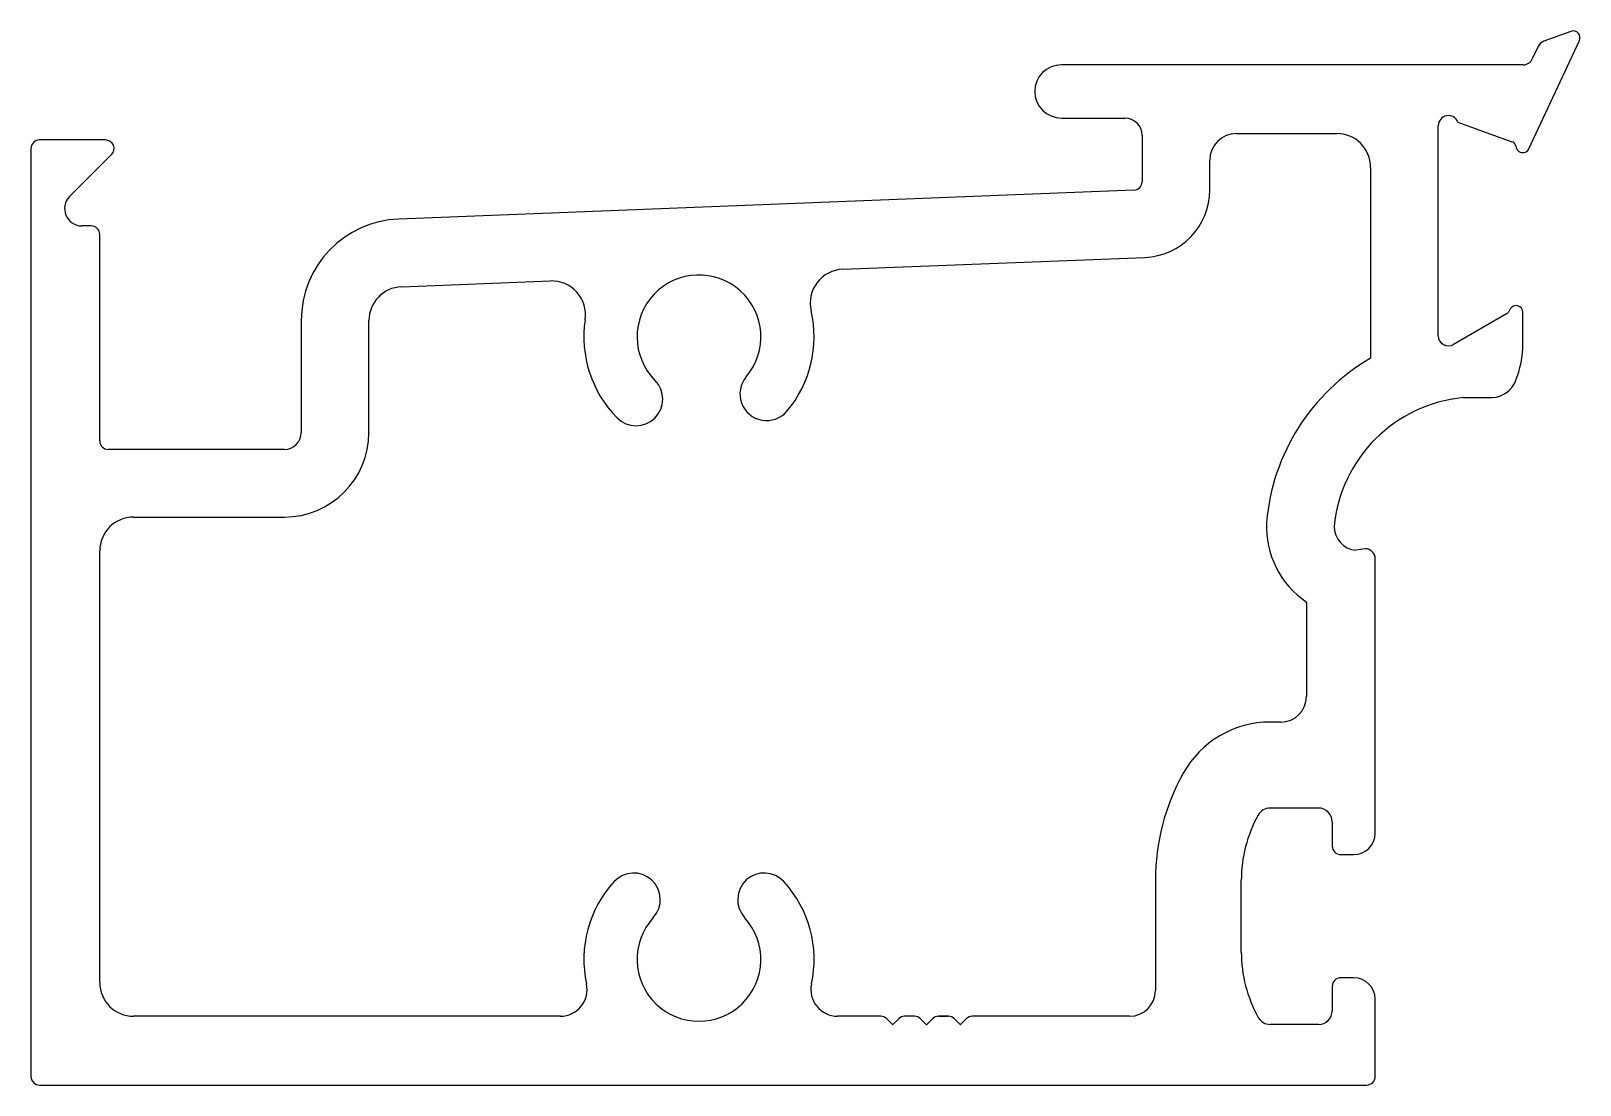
# Model space of a CAD drawing. Extents: x -19.5 to 26.3, y 7.3 to 38.5.
import ezdxf

# ---------------------------------------------------------------- set-up
doc = ezdxf.new("R2010")
doc.units = 0
doc.layers.add('1', color=7, linetype='CONTINUOUS')

msp = doc.modelspace()

# ---------------------------------------------------------------- linework, layer by layer
at = {"layer": '1'}
for p, q in [((24.811, 35.003), (26.302, 38.2)), ((25.082, 38.025), (24.91, 37.657)), ((26.052, 38.472), (25.251, 38.18)), ((24.638, 37.484), (10.986, 37.484)), ((10.986, 35.909), (12.865, 35.909)), ((22.712, 35.784), (24.304, 35.205)), ((13.373, 35.401), (13.373, 34.028)), ((16.161, 35.452), (19.129, 35.452)), ((22.13, 29.473), (22.13, 35.684)), ((-19.481, 35.012), (-19.481, 7.572)), ((-17.278, 35.262), (-19.231, 35.262)), ((-18.338, 33.589), (-17.098, 34.828)), ((15.373, 33.787), (15.373, 34.665)), ((20.129, 34.452), (20.129, 28.815)), ((13.133, 33.778), (-8.607, 32.924)), ((-17.699, 32.722), (-17.978, 32.722)), ((-17.449, 26.363), (-17.449, 32.472)), ((4.52, 31.438), (13.452, 31.789)), ((-8.528, 30.92), (-4.124, 31.093)), ((24.259, 30.271), (24.205, 30.167)), ((-11.489, 29.926), (-11.489, 26.613)), ((-9.489, 26.613), (-9.489, 29.921)), ((24.15, 30.12), (22.58, 29.213)), ((24.63, 29.242), (24.63, 30.166)), ((22.862, 27.644), (23.728, 27.644)), ((-11.989, 26.113), (-17.199, 26.113)), ((-16.449, 24.113), (-11.989, 24.113)), ((-17.449, 10.354), (-17.449, 23.113)), ((19.965, 23.176), (19.694, 23.133)), ((20.265, 14.768), (20.265, 22.876)), ((18.233, 21.597), (18.233, 18.814)), ((17.471, 18.052), (17.162, 18.052)), ((17.162, 15.512), (18.589, 15.512)), ((18.995, 15.105), (18.995, 14.383)), ((19.245, 14.133), (19.63, 14.133)), ((13.765, 13.374), (13.765, 10.116)), ((16.305, 11.251), (16.305, 13.374)), ((18.995, 10.242), (18.995, 9.519)), ((19.63, 10.492), (19.245, 10.492)), ((20.265, 7.576), (20.265, 9.857)), ((-3.827, 9.354), (-16.449, 9.354)), ((13.003, 9.354), (8.686, 9.354)), ((18.589, 9.113), (17.162, 9.113)), ((-19.231, 7.322), (20.011, 7.322))]:
    msp.add_line(p, q, dxfattribs=at)
at = {"layer": '1', "linetype": 'CONTINUOUS'}
for p, q in [((5.644, 9.354), (4.368, 9.354)), ((5.992, 9.109), (5.821, 9.28)), ((6.175, 9.28), (6.003, 9.109)), ((6.644, 9.354), (6.351, 9.354)), ((6.992, 9.109), (6.821, 9.28)), ((7.174, 9.28), (7.003, 9.109)), ((7.644, 9.354), (7.351, 9.354)), ((7.351, 9.354), (7.644, 9.354)), ((7.644, 9.354), (7.351, 9.354)), ((7.351, 9.354), (7.644, 9.354)), ((7.644, 9.354), (7.351, 9.354)), ((7.992, 9.109), (7.821, 9.28)), ((8.174, 9.28), (8.003, 9.109)), ((9.103, 9.354), (8.351, 9.354)), ((8.351, 9.354), (8.351, 9.354))]:
    msp.add_line(p, q, dxfattribs=at)
at = {"layer": '1'}
for centre, radius, start, end in [((26.121, 38.284), 0.2, 335.001, 110.0001), ((25.354, 37.899), 0.3, 110.0008, 154.9994), ((24.638, 37.784), 0.3, 270, 335.0018), ((10.986, 36.697), 0.787, 90, 270), ((12.865, 35.401), 0.508, 0, 90), ((22.43, 35.684), 0.3, 19.4713, 180), ((16.161, 34.665), 0.787, 90, 180), ((19.129, 34.452), 1, 0, 90), ((-19.231, 35.012), 0.25, 90, 180), ((-17.278, 35.008), 0.254, 315, 90), ((24.292, 35.079), 0.127, 10.8863, 84.5037), ((24.861, 35.188), 0.453, 190.8863, 204.0527), ((24.628, 35.084), 0.197, 204.0527, 263.121), ((24.628, 35.088), 0.202, 263.121, 334.9999), ((13.123, 34.028), 0.25, 272.25, 360), ((-17.978, 33.23), 0.508, 135, 270), ((13.373, 33.787), 2, 272.25, 0), ((-17.699, 32.472), 0.25, 0, 90), ((-8.489, 29.926), 3, 92.25, 180), ((0.27, 29.441), 1.829, 319.7998, 224.7002), ((4.56, 30.439), 1, 92.25, 193.0983), ((-8.489, 29.921), 1, 92.25, 180), ((-4.084, 30.094), 1, 351.4711, 92.25), ((24.43, 30.166), 0.2, 360, 148.4108), ((0.27, 29.441), 3.404, 171.4711, 224.7002), ((0.27, 29.441), 3.404, 319.7998, 13.0983), ((24.05, 30.293), 0.2, 300.0001, 320.7038), ((22.43, 29.473), 0.3, 180, 300.0001), ((21.596, 29.242), 3.033, 338.4962, 0), ((23.271, 23.42), 6.243, 120.2162, 175.0678), ((-1.589, 27.6), 0.787, 224.7002, 44.7002), ((2.269, 27.752), 0.787, 139.7998, 319.7998), ((23.674, 28.454), 0.812, 273.8216, 336.4979), ((23.271, 23.42), 4.243, 95.5259, 174.3789), ((-11.989, 26.613), 2.5, 270, 360), ((-11.989, 26.613), 0.5, 270, 0), ((-17.199, 26.363), 0.25, 180, 270), ((-16.449, 23.113), 1, 90, 180), ((19.754, 23.836), 2.706, 177.4338, 235.8149), ((19.754, 23.836), 0.706, 180, 265.146), ((19.965, 22.876), 0.3, 360, 90), ((17.471, 18.814), 0.762, 270, 0), ((17.162, 15.105), 2.947, 90.0013, 150.8382), ((20.265, 13.374), 6.5, 150.84, 180.0004), ((20.265, 13.374), 3.96, 150.8408, 180.0004), ((17.162, 15.105), 0.406, 89.9984, 150.8387), ((18.589, 15.105), 0.406, 0, 90), ((19.63, 14.768), 0.635, 270, 0), ((19.245, 14.383), 0.25, 180, 270), ((0.27, 11.037), 3.404, 137.5498, 192.3033), ((-1.66, 12.803), 0.787, 317.5498, 137.5498), ((2.201, 12.803), 0.787, 42.4502, 222.4502), ((0.27, 11.037), 3.404, 347.6967, 42.4502), ((0.27, 11.037), 1.829, 137.5498, 42.4502), ((20.265, 11.251), 3.96, 179.9999, 209.16), ((-16.449, 10.354), 1, 180, 270), ((-3.827, 10.144), 0.79, 270, 12.3033), ((4.368, 10.144), 0.79, 167.6967, 270), ((13.003, 10.116), 0.762, 270, 360), ((19.245, 10.242), 0.25, 90, 180), ((19.63, 9.857), 0.635, 360, 90), ((17.162, 9.519), 0.406, 209.1597, 269.9996), ((18.589, 9.519), 0.406, 270, 0), ((-19.231, 7.572), 0.25, 180, 270), ((20.011, 7.576), 0.254, 270, 360)]:
    msp.add_arc(centre, radius, start, end, dxfattribs=at)
at = {"layer": '1', "linetype": 'CONTINUOUS'}
for centre, radius, start, end in [((5.644, 9.104), 0.25, 45, 90), ((6.351, 9.104), 0.25, 90, 135), ((6.644, 9.104), 0.25, 45, 90), ((7.351, 9.104), 0.25, 90, 135), ((7.644, 9.104), 0.25, 45, 90), ((8.351, 9.104), 0.25, 90, 135), ((5.998, 9.115), 0.008, 225, 315), ((6.998, 9.115), 0.008, 225, 315), ((7.998, 9.115), 0.008, 225, 315)]:
    msp.add_arc(centre, radius, start, end, dxfattribs=at)

doc.saveas('drawing.dxf')
